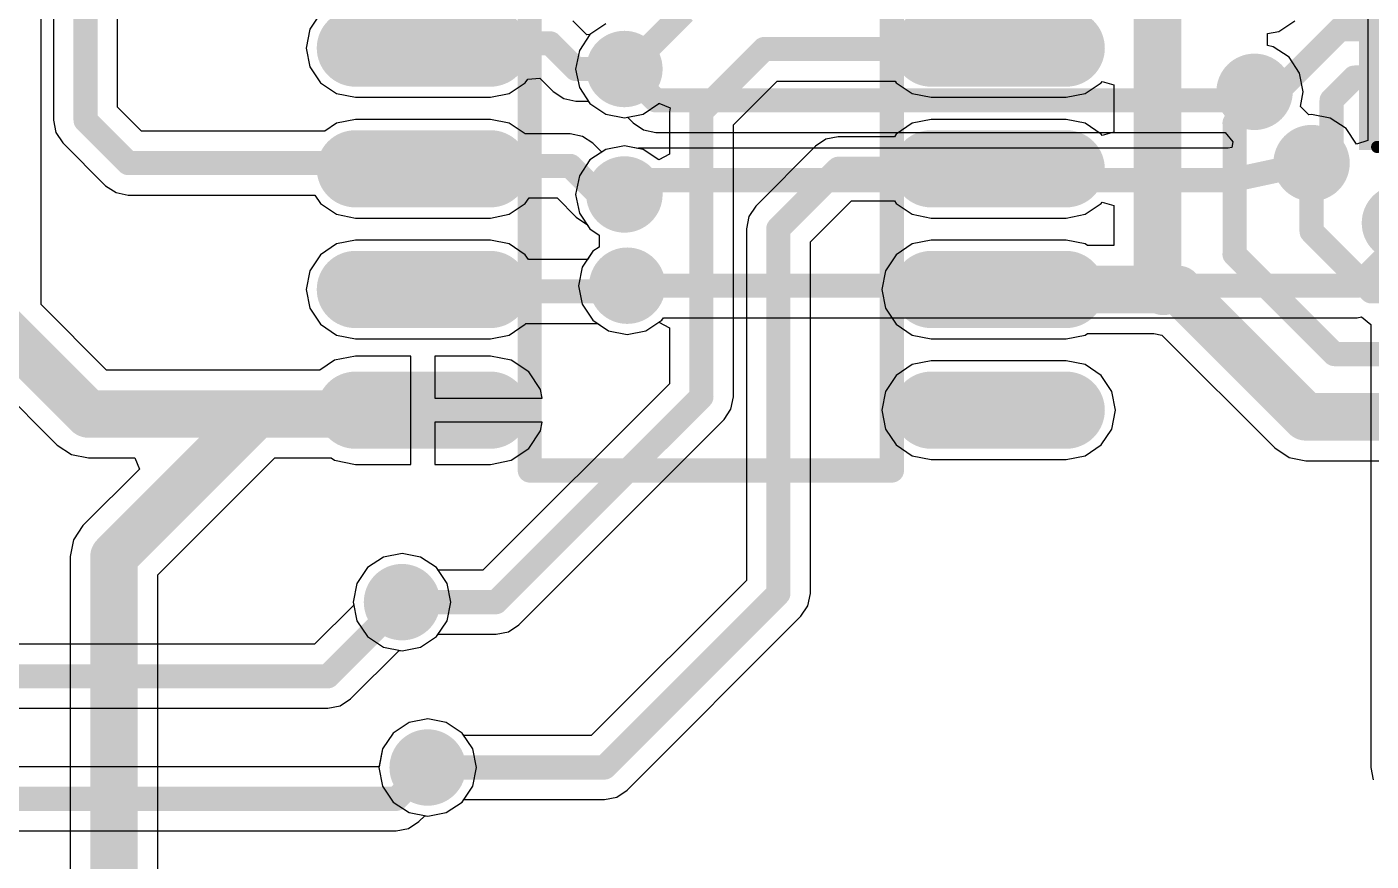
# Model space of a CAD drawing. Extents: x 60 to 151, y 116 to 276.
# Drawn here: x 113.97 to 128.11, y 154.65 to 163.43 of the extents above; entities that cross this region are included whole.
import ezdxf

# ---------------------------------------------------------------- set-up
doc = ezdxf.new("R2010")
doc.units = 0
doc.header["$MEASUREMENT"] = 0
doc.layers.get('0').update_dxf_attribs({"linetype": 'CONTINUOUS'})
for name, color, linetype in [('BOTTOMLAYER', 5, 'CONTINUOUS'), ('BOTTOMSOLDER', 6, 'CONTINUOUS'), ('MULTILAYER', 9, 'CONTINUOUS'), ('TOPLAYER', 1, 'CONTINUOUS'), ('TOPOVERLAY', 2, 'CONTINUOUS'), ('TOPPASTE', 8, 'CONTINUOUS'), ('TOPSOLDER', 216, 'CONTINUOUS'), ('VIAHOLELAYER', 16, 'CONTINUOUS')]:
    doc.layers.add(name, color=color, linetype=linetype)

# ---------------------------------------------------------------- blocks, each defined once
blk = doc.blocks.new('____16_7')
at = {"layer": 'TOPLAYER', "const_width": 0.61}
for points in [[(0.711, 0), (-0.711, 0)], [(6.769, 0), (5.347, 0)], [(0.711, -1.27), (-0.711, -1.27)], [(6.769, -1.27), (5.347, -1.27)], [(0.711, -2.54), (-0.711, -2.54)], [(6.769, -2.54), (5.347, -2.54)], [(0.711, -3.81), (-0.711, -3.81)], [(6.769, -3.81), (5.347, -3.81)], [(0.711, -5.08), (-0.711, -5.08)], [(6.769, -5.08), (5.347, -5.08)], [(0.711, -6.35), (-0.711, -6.35)], [(6.769, -6.35), (5.347, -6.35)], [(0.711, -7.62), (-0.711, -7.62)], [(6.769, -7.62), (5.347, -7.62)], [(0.711, -8.89), (-0.711, -8.89)], [(6.769, -8.89), (5.347, -8.89)]]:
    blk.add_lwpolyline(points, dxfattribs=at)
at = {"layer": 'TOPLAYER', "const_width": 0.305}
for points in [[(-0.864, 0, 1), (-0.559, 0, 1)], [(0.559, 0, 1), (0.864, 0, 1)], [(5.194, 0, 1), (5.499, 0, 1)], [(6.617, 0, 1), (6.922, 0, 1)], [(-0.864, -1.27, 1), (-0.559, -1.27, 1)], [(0.559, -1.27, 1), (0.864, -1.27, 1)], [(5.194, -1.27, 1), (5.499, -1.27, 1)], [(6.617, -1.27, 1), (6.922, -1.27, 1)], [(-0.864, -2.54, 1), (-0.559, -2.54, 1)], [(0.559, -2.54, 1), (0.864, -2.54, 1)], [(5.194, -2.54, 1), (5.499, -2.54, 1)], [(6.617, -2.54, 1), (6.922, -2.54, 1)], [(-0.864, -3.81, 1), (-0.559, -3.81, 1)], [(0.559, -3.81, 1), (0.864, -3.81, 1)], [(5.194, -3.81, 1), (5.499, -3.81, 1)], [(6.617, -3.81, 1), (6.922, -3.81, 1)], [(-0.864, -5.08, 1), (-0.559, -5.08, 1)], [(0.559, -5.08, 1), (0.864, -5.08, 1)], [(5.194, -5.08, 1), (5.499, -5.08, 1)], [(6.617, -5.08, 1), (6.922, -5.08, 1)], [(-0.864, -6.35, 1), (-0.559, -6.35, 1)], [(0.559, -6.35, 1), (0.864, -6.35, 1)], [(5.194, -6.35, 1), (5.499, -6.35, 1)], [(6.617, -6.35, 1), (6.922, -6.35, 1)], [(-0.864, -7.62, 1), (-0.559, -7.62, 1)], [(0.559, -7.62, 1), (0.864, -7.62, 1)], [(5.194, -7.62, 1), (5.499, -7.62, 1)], [(6.617, -7.62, 1), (6.922, -7.62, 1)], [(-0.864, -8.89, 1), (-0.559, -8.89, 1)], [(0.559, -8.89, 1), (0.864, -8.89, 1)], [(5.194, -8.89, 1), (5.499, -8.89, 1)], [(6.617, -8.89, 1), (6.922, -8.89, 1)]]:
    blk.add_lwpolyline(points, format="xyb", close=True, dxfattribs=at)
at = {"layer": 'TOPOVERLAY', "const_width": 0.254}
for points in [[(1.124, -9.525), (1.124, 0.635)], [(1.124, 0.635), (2.394, 0.635)], [(3.664, 0.635), (4.934, 0.635)], [(4.934, -9.525), (4.934, 0.635)], [(1.124, -9.525), (4.934, -9.525)]]:
    blk.add_lwpolyline(points, dxfattribs=at)
at = {"layer": 'TOPOVERLAY', "const_width": 0.127}
for points in [[(1.061, 0.635, 1), (1.188, 0.635, 1)], [(1.061, 0.635, 1), (1.188, 0.635, 1)], [(2.331, 0.635, 1), (2.458, 0.635, 1)], [(2.331, 0.635, 1), (2.458, 0.635, 1)], [(3.601, 0.635, 1), (3.728, 0.635, 1)], [(3.601, 0.635, 1), (3.728, 0.635, 1)], [(4.871, 0.635, 1), (4.998, 0.635, 1)], [(4.871, 0.635, 1), (4.998, 0.635, 1)], [(1.061, -9.525, 1), (1.188, -9.525, 1)], [(1.061, -9.525, 1), (1.188, -9.525, 1)], [(4.871, -9.525, 1), (4.998, -9.525, 1)], [(4.871, -9.525, 1), (4.998, -9.525, 1)]]:
    blk.add_lwpolyline(points, format="xyb", close=True, dxfattribs=at)
at = {"layer": 'TOPOVERLAY', "const_width": 0.254}
blk.add_lwpolyline([(3.664, 0.635, -1), (2.394, 0.635)], format="xyb", dxfattribs=at)
at = {"layer": 'TOPPASTE', "const_width": 0.61}
for points in [[(0.711, 0), (-0.711, 0)], [(6.769, 0), (5.347, 0)], [(0.711, -1.27), (-0.711, -1.27)], [(6.769, -1.27), (5.347, -1.27)], [(0.711, -2.54), (-0.711, -2.54)], [(6.769, -2.54), (5.347, -2.54)], [(0.711, -3.81), (-0.711, -3.81)], [(6.769, -3.81), (5.347, -3.81)], [(0.711, -5.08), (-0.711, -5.08)], [(6.769, -5.08), (5.347, -5.08)], [(0.711, -6.35), (-0.711, -6.35)], [(6.769, -6.35), (5.347, -6.35)], [(0.711, -7.62), (-0.711, -7.62)], [(6.769, -7.62), (5.347, -7.62)], [(0.711, -8.89), (-0.711, -8.89)], [(6.769, -8.89), (5.347, -8.89)]]:
    blk.add_lwpolyline(points, dxfattribs=at)
at = {"layer": 'TOPPASTE', "const_width": 0.305}
for points in [[(-0.864, 0, 1), (-0.559, 0, 1)], [(0.559, 0, 1), (0.864, 0, 1)], [(5.194, 0, 1), (5.499, 0, 1)], [(6.617, 0, 1), (6.922, 0, 1)], [(-0.864, -1.27, 1), (-0.559, -1.27, 1)], [(0.559, -1.27, 1), (0.864, -1.27, 1)], [(5.194, -1.27, 1), (5.499, -1.27, 1)], [(6.617, -1.27, 1), (6.922, -1.27, 1)], [(-0.864, -2.54, 1), (-0.559, -2.54, 1)], [(0.559, -2.54, 1), (0.864, -2.54, 1)], [(5.194, -2.54, 1), (5.499, -2.54, 1)], [(6.617, -2.54, 1), (6.922, -2.54, 1)], [(-0.864, -3.81, 1), (-0.559, -3.81, 1)], [(0.559, -3.81, 1), (0.864, -3.81, 1)], [(5.194, -3.81, 1), (5.499, -3.81, 1)], [(6.617, -3.81, 1), (6.922, -3.81, 1)], [(-0.864, -5.08, 1), (-0.559, -5.08, 1)], [(0.559, -5.08, 1), (0.864, -5.08, 1)], [(5.194, -5.08, 1), (5.499, -5.08, 1)], [(6.617, -5.08, 1), (6.922, -5.08, 1)], [(-0.864, -6.35, 1), (-0.559, -6.35, 1)], [(0.559, -6.35, 1), (0.864, -6.35, 1)], [(5.194, -6.35, 1), (5.499, -6.35, 1)], [(6.617, -6.35, 1), (6.922, -6.35, 1)], [(-0.864, -7.62, 1), (-0.559, -7.62, 1)], [(0.559, -7.62, 1), (0.864, -7.62, 1)], [(5.194, -7.62, 1), (5.499, -7.62, 1)], [(6.617, -7.62, 1), (6.922, -7.62, 1)], [(-0.864, -8.89, 1), (-0.559, -8.89, 1)], [(0.559, -8.89, 1), (0.864, -8.89, 1)], [(5.194, -8.89, 1), (5.499, -8.89, 1)], [(6.617, -8.89, 1), (6.922, -8.89, 1)]]:
    blk.add_lwpolyline(points, format="xyb", close=True, dxfattribs=at)
at = {"layer": 'TOPSOLDER', "const_width": 0.813}
for points in [[(0.711, 0), (-0.711, 0)], [(6.769, 0), (5.347, 0)], [(0.711, -1.27), (-0.711, -1.27)], [(6.769, -1.27), (5.347, -1.27)], [(0.711, -2.54), (-0.711, -2.54)], [(6.769, -2.54), (5.347, -2.54)], [(0.711, -3.81), (-0.711, -3.81)], [(6.769, -3.81), (5.347, -3.81)], [(0.711, -5.08), (-0.711, -5.08)], [(6.769, -5.08), (5.347, -5.08)], [(0.711, -6.35), (-0.711, -6.35)], [(6.769, -6.35), (5.347, -6.35)], [(0.711, -7.62), (-0.711, -7.62)], [(6.769, -7.62), (5.347, -7.62)], [(0.711, -8.89), (-0.711, -8.89)], [(6.769, -8.89), (5.347, -8.89)]]:
    blk.add_lwpolyline(points, dxfattribs=at)
at = {"layer": 'TOPSOLDER', "const_width": 0.406}
for points in [[(-0.914, 0, 1), (-0.508, 0, 1)], [(0.508, 0, 1), (0.914, 0, 1)], [(5.144, 0, 1), (5.55, 0, 1)], [(6.566, 0, 1), (6.972, 0, 1)], [(-0.914, -1.27, 1), (-0.508, -1.27, 1)], [(0.508, -1.27, 1), (0.914, -1.27, 1)], [(5.144, -1.27, 1), (5.55, -1.27, 1)], [(6.566, -1.27, 1), (6.972, -1.27, 1)], [(-0.914, -2.54, 1), (-0.508, -2.54, 1)], [(0.508, -2.54, 1), (0.914, -2.54, 1)], [(5.144, -2.54, 1), (5.55, -2.54, 1)], [(6.566, -2.54, 1), (6.972, -2.54, 1)], [(-0.914, -3.81, 1), (-0.508, -3.81, 1)], [(0.508, -3.81, 1), (0.914, -3.81, 1)], [(5.144, -3.81, 1), (5.55, -3.81, 1)], [(6.566, -3.81, 1), (6.972, -3.81, 1)], [(-0.914, -5.08, 1), (-0.508, -5.08, 1)], [(0.508, -5.08, 1), (0.914, -5.08, 1)], [(5.144, -5.08, 1), (5.55, -5.08, 1)], [(6.566, -5.08, 1), (6.972, -5.08, 1)], [(-0.914, -6.35, 1), (-0.508, -6.35, 1)], [(0.508, -6.35, 1), (0.914, -6.35, 1)], [(5.144, -6.35, 1), (5.55, -6.35, 1)], [(6.566, -6.35, 1), (6.972, -6.35, 1)], [(-0.914, -7.62, 1), (-0.508, -7.62, 1)], [(0.508, -7.62, 1), (0.914, -7.62, 1)], [(5.144, -7.62, 1), (5.55, -7.62, 1)], [(6.566, -7.62, 1), (6.972, -7.62, 1)], [(-0.914, -8.89, 1), (-0.508, -8.89, 1)], [(0.508, -8.89, 1), (0.914, -8.89, 1)], [(5.144, -8.89, 1), (5.55, -8.89, 1)], [(6.566, -8.89, 1), (6.972, -8.89, 1)]]:
    blk.add_lwpolyline(points, format="xyb", close=True, dxfattribs=at)
blk = doc.blocks.new('RR0402_4R8__101')
at = {"layer": 'TOPLAYER'}
for points in [[(-0.35, -0.15), (0.35, -0.15), (-0.35, 0.15), (0.35, 0.15)], [(0.75, -0.15), (1.45, -0.15), (0.75, 0.15), (1.45, 0.15)], [(-0.35, -0.65), (0.35, -0.65), (-0.35, -0.35), (0.35, -0.35)], [(0.75, -0.65), (1.45, -0.65), (0.75, -0.35), (1.45, -0.35)], [(-0.35, -1.15), (0.35, -1.15), (-0.35, -0.85), (0.35, -0.85)], [(0.75, -1.15), (1.45, -1.15), (0.75, -0.85), (1.45, -0.85)], [(-0.35, -1.65), (0.35, -1.65), (-0.35, -1.35), (0.35, -1.35)], [(0.75, -1.65), (1.45, -1.65), (0.75, -1.35), (1.45, -1.35)]]:
    blk.add_solid(points, dxfattribs=at)
at = {"layer": 'TOPOVERLAY', "const_width": 0.127}
for points in [[(-0.27, 0.23), (1.36, 0.23)], [(-0.26, -1.72), (1.37, -1.72)]]:
    blk.add_lwpolyline(points, dxfattribs=at)
at = {"layer": 'TOPOVERLAY', "const_width": 0.0635}
for points in [[(-0.302, 0.23, 1), (-0.238, 0.23, 1)], [(1.328, 0.23, 1), (1.392, 0.23, 1)], [(-0.292, -1.72, 1), (-0.228, -1.72, 1)], [(1.338, -1.72, 1), (1.402, -1.72, 1)]]:
    blk.add_lwpolyline(points, format="xyb", close=True, dxfattribs=at)
at = {"layer": 'TOPOVERLAY'}
blk.add_solid([(0.41, -1.65), (0.69, -1.65), (0.41, 0.15), (0.69, 0.15)], dxfattribs=at)
at = {"layer": 'TOPPASTE'}
for points in [[(-0.35, -0.15), (0.35, -0.15), (-0.35, 0.15), (0.35, 0.15)], [(0.75, -0.15), (1.45, -0.15), (0.75, 0.15), (1.45, 0.15)], [(-0.35, -0.65), (0.35, -0.65), (-0.35, -0.35), (0.35, -0.35)], [(0.75, -0.65), (1.45, -0.65), (0.75, -0.35), (1.45, -0.35)], [(-0.35, -1.15), (0.35, -1.15), (-0.35, -0.85), (0.35, -0.85)], [(0.75, -1.15), (1.45, -1.15), (0.75, -0.85), (1.45, -0.85)], [(-0.35, -1.65), (0.35, -1.65), (-0.35, -1.35), (0.35, -1.35)], [(0.75, -1.65), (1.45, -1.65), (0.75, -1.35), (1.45, -1.35)]]:
    blk.add_solid(points, dxfattribs=at)
at = {"layer": 'TOPSOLDER'}
for points in [[(-0.452, -0.252), (0.452, -0.252), (-0.452, 0.252), (0.452, 0.252)], [(0.648, -0.252), (1.552, -0.252), (0.648, 0.252), (1.552, 0.252)], [(-0.452, -0.752), (0.452, -0.752), (-0.452, -0.248), (0.452, -0.248)], [(0.648, -0.752), (1.552, -0.752), (0.648, -0.248), (1.552, -0.248)], [(-0.452, -1.252), (0.452, -1.252), (-0.452, -0.748), (0.452, -0.748)], [(0.648, -1.252), (1.552, -1.252), (0.648, -0.748), (1.552, -0.748)], [(-0.452, -1.752), (0.452, -1.752), (-0.452, -1.248), (0.452, -1.248)], [(0.648, -1.752), (1.552, -1.752), (0.648, -1.248), (1.552, -1.248)]]:
    blk.add_solid(points, dxfattribs=at)

msp = doc.modelspace()

# ---------------------------------------------------------------- linework, layer by layer
at = {"layer": 'BOTTOMLAYER'}
for p, q in [((128.075, 164.976), (128.075, 162.233)), ((120.056, 163.46), (119.889, 163.349)), ((127.02, 163.359), (127.138, 163.382)), ((127.02, 163.232), (127.02, 163.359)), ((127.138, 163.382), (127.305, 163.493)), ((119.889, 163.349), (119.778, 163.182)), ((127.078, 163.22), (127.02, 163.232)), ((127.245, 163.109), (127.078, 163.22)), ((119.778, 163.182), (119.739, 162.986)), ((127.356, 162.942), (127.245, 163.109)), ((119.739, 162.986), (119.778, 162.79)), ((127.395, 162.746), (127.356, 162.942)), ((119.778, 162.79), (119.889, 162.623)), ((127.365, 162.593), (127.395, 162.746)), ((119.889, 162.623), (120.056, 162.512)), ((120.056, 162.512), (120.252, 162.473)), ((127.455, 162.504), (127.365, 162.593)), ((120.252, 162.473), (120.283, 162.479)), ((120.283, 162.479), (120.344, 162.418)), ((120.344, 162.418), (120.453, 162.345)), ((127.482, 162.509), (127.455, 162.504)), ((127.678, 162.47), (127.482, 162.509)), ((127.845, 162.359), (127.678, 162.47)), ((120.453, 162.345), (120.582, 162.319)), ((120.582, 162.319), (126.573, 162.319)), ((126.573, 162.319), (126.654, 162.221)), ((127.954, 162.196), (127.845, 162.359)), ((128.075, 162.233), (127.954, 162.196)), ((120.056, 162.14), (119.889, 162.029)), ((120.252, 162.179), (120.056, 162.14)), ((120.393, 162.151), (120.252, 162.179)), ((120.402, 162.153), (120.393, 162.151)), ((126.606, 162.153), (120.402, 162.153)), ((126.642, 162.16), (126.606, 162.153)), ((126.654, 162.221), (126.642, 162.16)), ((119.889, 162.029), (119.778, 161.862)), ((119.778, 161.862), (119.739, 161.666)), ((119.739, 161.666), (119.778, 161.47)), ((119.778, 161.47), (119.889, 161.303)), ((119.889, 161.303), (119.985, 161.239)), ((119.985, 161.239), (119.985, 161.112)), ((119.985, 161.112), (119.919, 161.069)), ((119.919, 161.069), (119.808, 160.902)), ((119.808, 160.902), (119.769, 160.706)), ((119.769, 160.706), (119.808, 160.51)), ((119.808, 160.51), (119.919, 160.343)), ((119.919, 160.343), (120.086, 160.232)), ((120.478, 160.232), (120.645, 160.343)), ((120.645, 160.343), (120.662, 160.369)), ((120.662, 160.369), (127.962, 160.369)), ((127.962, 160.369), (128.007, 160.378)), ((128.007, 160.378), (128.105, 160.298)), ((128.105, 160.298), (128.105, 155.636)), ((120.086, 160.232), (120.282, 160.193)), ((120.282, 160.193), (120.478, 160.232)), ((117.716, 157.85), (117.549, 157.739)), ((117.912, 157.889), (117.716, 157.85)), ((118.108, 157.85), (117.912, 157.889)), ((118.275, 157.739), (118.108, 157.85)), ((117.549, 157.739), (117.438, 157.572)), ((118.386, 157.572), (118.275, 157.739)), ((117.438, 157.572), (117.399, 157.376)), ((118.425, 157.376), (118.386, 157.572)), ((117.405, 157.345), (116.993, 156.933)), ((117.399, 157.376), (117.405, 157.345)), ((118.386, 157.18), (118.425, 157.376)), ((118.275, 157.013), (118.386, 157.18)), ((118.108, 156.902), (118.275, 157.013)), ((116.993, 156.933), (104.461, 156.933)), ((117.37, 156.358), (117.881, 156.869)), ((117.881, 156.869), (117.912, 156.863)), ((117.912, 156.863), (118.108, 156.902)), ((117.261, 156.285), (117.37, 156.358)), ((117.37, 156.358), (117.37, 156.358)), ((117.37, 156.358), (117.37, 156.358)), ((104.322, 156.259), (117.132, 156.259)), ((117.132, 156.259), (117.261, 156.285)), ((118.182, 156.149), (117.986, 156.11)), ((118.378, 156.11), (118.182, 156.149)), ((117.986, 156.11), (117.819, 155.999)), ((118.545, 155.999), (118.378, 156.11)), ((117.819, 155.999), (117.708, 155.832)), ((118.656, 155.832), (118.545, 155.999)), ((117.708, 155.832), (117.67, 155.643)), ((118.695, 155.636), (118.656, 155.832)), ((117.67, 155.643), (102.541, 155.643)), ((118.656, 155.44), (118.695, 155.636)), ((128.105, 155.636), (128.131, 155.507)), ((118.545, 155.273), (118.656, 155.44)), ((118.182, 155.123), (118.378, 155.162)), ((118.378, 155.162), (118.545, 155.273)), ((117.981, 154.995), (118.09, 155.068)), ((118.09, 155.068), (118.151, 155.129)), ((118.09, 155.068), (118.09, 155.068)), ((118.09, 155.068), (118.09, 155.068)), ((118.151, 155.129), (118.182, 155.123)), ((102.402, 154.969), (117.852, 154.969)), ((117.852, 154.969), (117.981, 154.995))]:
    msp.add_line(p, q, dxfattribs=at)
for points, const_width in [([(120.102, 162.986, 1), (120.402, 162.986, 1)], 0.3), ([(120.188, 162.986, 1), (120.315, 162.986, 1)], 0.127), ([(126.732, 162.746, 1), (127.032, 162.746, 1)], 0.3), ([(126.818, 162.746, 1), (126.945, 162.746, 1)], 0.127), ([(120.518, 162.656, 1), (120.645, 162.656, 1)], 0.127), ([(120.518, 162.656, 1), (120.645, 162.656, 1)], 0.127), ([(126.728, 162.656, 1), (126.855, 162.656, 1)], 0.127), ([(126.728, 162.656, 1), (126.855, 162.656, 1)], 0.127), ([(127.332, 161.996, 1), (127.632, 161.996, 1)], 0.3), ([(127.419, 161.996, 1), (127.546, 161.996, 1)], 0.127), ([(120.102, 161.666, 1), (120.402, 161.666, 1)], 0.3), ([(120.338, 161.816, 1), (120.465, 161.816, 1)], 0.127), ([(120.338, 161.816, 1), (120.465, 161.816, 1)], 0.127), ([(126.578, 161.816, 1), (126.705, 161.816, 1)], 0.127), ([(126.578, 161.816, 1), (126.705, 161.816, 1)], 0.127), ([(120.188, 161.666, 1), (120.315, 161.666, 1)], 0.127), ([(120.132, 160.706, 1), (120.432, 160.706, 1)], 0.3), ([(120.218, 160.706, 1), (120.345, 160.706, 1)], 0.127), ([(127.898, 160.706, 1), (128.025, 160.706, 1)], 0.127), ([(127.898, 160.706, 1), (128.025, 160.706, 1)], 0.127), ([(117.762, 157.376, 1), (118.062, 157.376, 1)], 0.3), ([(117.848, 157.376, 1), (117.975, 157.376, 1)], 0.127), ([(117.069, 156.596, 1), (117.196, 156.596, 1)], 0.127), ([(117.069, 156.596, 1), (117.196, 156.596, 1)], 0.127), ([(118.032, 155.636, 1), (118.332, 155.636, 1)], 0.3), ([(118.118, 155.636, 1), (118.245, 155.636, 1)], 0.127), ([(117.788, 155.306, 1), (117.915, 155.306, 1)], 0.127), ([(117.788, 155.306, 1), (117.915, 155.306, 1)], 0.127)]:
    msp.add_lwpolyline(points, format="xyb", close=True, dxfattribs=dict(at, const_width=const_width))
at = {"layer": 'BOTTOMLAYER', "const_width": 0.254}
for points in [[(120.252, 162.986), (120.582, 162.656)], [(126.792, 162.656), (126.882, 162.746)], [(120.582, 162.656), (126.792, 162.656)], [(126.642, 161.816), (127.482, 161.996)], [(120.252, 161.666), (120.402, 161.816)], [(120.402, 161.816), (126.642, 161.816)], [(127.962, 160.706), (128.412, 161.156)], [(120.282, 160.706), (127.962, 160.706)], [(117.132, 156.596), (117.912, 157.376)], [(104.322, 156.596), (117.132, 156.596)], [(117.852, 155.306), (118.182, 155.636)], [(102.402, 155.306), (117.852, 155.306)]]:
    msp.add_lwpolyline(points, dxfattribs=at)
at = {"layer": 'BOTTOMSOLDER', "const_width": 0.402}
for points in [[(120.051, 162.986, 1), (120.453, 162.986, 1)], [(126.681, 162.746, 1), (127.083, 162.746, 1)], [(127.281, 161.996, 1), (127.683, 161.996, 1)], [(120.051, 161.666, 1), (120.453, 161.666, 1)], [(128.211, 161.366, 1), (128.613, 161.366, 1)], [(120.081, 160.706, 1), (120.483, 160.706, 1)], [(117.711, 157.376, 1), (118.113, 157.376, 1)], [(117.981, 155.636, 1), (118.383, 155.636, 1)]]:
    msp.add_lwpolyline(points, format="xyb", close=True, dxfattribs=at)
at = {"layer": 'MULTILAYER', "const_width": 0.3}
for points in [[(120.102, 162.986, 1), (120.402, 162.986, 1)], [(126.732, 162.746, 1), (127.032, 162.746, 1)], [(127.332, 161.996, 1), (127.632, 161.996, 1)], [(120.102, 161.666, 1), (120.402, 161.666, 1)], [(120.132, 160.706, 1), (120.432, 160.706, 1)], [(117.762, 157.376, 1), (118.062, 157.376, 1)], [(118.032, 155.636, 1), (118.332, 155.636, 1)]]:
    msp.add_lwpolyline(points, format="xyb", close=True, dxfattribs=at)
at = {"layer": 'TOPLAYER'}
for p, q in [((114.114, 160.507), (114.114, 169.789)), ((114.245, 169.735), (114.245, 162.446)), ((114.919, 162.585), (114.919, 169.836)), ((117.055, 163.572), (116.942, 163.404)), ((116.942, 163.404), (116.903, 163.206)), ((119.858, 163.346), (119.71, 163.494)), ((120.056, 163.46), (119.889, 163.349)), ((119.889, 163.349), (119.858, 163.346)), ((116.903, 163.206), (116.942, 163.008)), ((116.942, 163.008), (117.055, 162.84)), ((117.055, 162.84), (117.223, 162.727)), ((119.041, 162.727), (119.209, 162.84)), ((119.209, 162.84), (119.235, 162.878)), ((119.235, 162.878), (119.361, 162.89)), ((119.361, 162.89), (119.504, 162.748)), ((121.399, 162.397), (121.861, 162.859)), ((121.861, 162.859), (123.1, 162.859)), ((123.1, 162.859), (123.113, 162.84)), ((123.113, 162.84), (123.281, 162.727)), ((125.099, 162.727), (125.267, 162.84)), ((125.267, 162.84), (125.278, 162.856)), ((125.278, 162.856), (125.4, 162.819)), ((125.4, 162.819), (125.4, 162.323)), ((117.223, 162.727), (117.421, 162.688)), ((117.421, 162.688), (118.843, 162.688)), ((118.843, 162.688), (119.041, 162.727)), ((119.504, 162.748), (119.613, 162.675)), ((119.613, 162.675), (119.742, 162.649)), ((123.281, 162.727), (123.479, 162.688)), ((123.479, 162.688), (124.901, 162.688)), ((124.901, 162.688), (125.099, 162.727)), ((115.171, 162.333), (114.919, 162.585)), ((119.742, 162.649), (119.872, 162.649)), ((119.872, 162.649), (119.889, 162.623)), ((119.889, 162.623), (120.056, 162.512)), ((120.056, 162.512), (120.252, 162.473)), ((120.252, 162.473), (120.448, 162.512)), ((120.448, 162.512), (120.615, 162.623)), ((120.615, 162.623), (120.616, 162.625)), ((120.616, 162.625), (120.733, 162.577)), ((120.733, 162.577), (120.725, 162.536)), ((120.725, 162.536), (120.725, 162.09)), ((114.245, 162.446), (114.271, 162.317)), ((117.223, 162.415), (117.1, 162.333)), ((117.421, 162.454), (117.223, 162.415)), ((118.843, 162.454), (117.421, 162.454)), ((119.041, 162.415), (118.843, 162.454)), ((119.209, 162.303), (119.041, 162.415)), ((121.399, 159.536), (121.399, 162.397)), ((123.281, 162.415), (123.113, 162.302)), ((123.479, 162.454), (123.281, 162.415)), ((124.901, 162.454), (123.479, 162.454)), ((125.099, 162.415), (124.901, 162.454)), ((125.267, 162.302), (125.099, 162.415)), ((114.271, 162.317), (114.344, 162.208)), ((117.1, 162.333), (115.171, 162.333)), ((119.682, 162.303), (119.209, 162.303)), ((119.811, 162.277), (119.682, 162.303)), ((119.92, 162.204), (119.811, 162.277)), ((122.373, 162.247), (122.264, 162.174)), ((122.502, 162.273), (122.373, 162.247)), ((123.093, 162.273), (122.502, 162.273)), ((123.113, 162.302), (123.093, 162.273)), ((125.278, 162.286), (125.267, 162.302)), ((125.4, 162.323), (125.278, 162.286)), ((114.344, 162.208), (114.344, 162.208)), ((114.344, 162.208), (114.344, 162.208)), ((114.344, 162.208), (114.794, 161.758)), ((120.013, 162.111), (119.92, 162.204)), ((120.056, 162.14), (120.013, 162.111)), ((120.252, 162.179), (120.056, 162.14)), ((120.448, 162.14), (120.252, 162.179)), ((120.613, 162.03), (120.448, 162.14)), ((120.725, 162.09), (120.613, 162.03)), ((122.264, 162.174), (121.634, 161.544)), ((114.794, 161.758), (114.794, 161.758)), ((114.794, 161.758), (114.794, 161.758)), ((114.794, 161.758), (114.794, 161.758)), ((114.794, 161.758), (114.794, 161.758)), ((114.794, 161.758), (114.903, 161.685)), ((114.903, 161.685), (115.032, 161.659)), ((115.032, 161.659), (116.995, 161.659)), ((116.995, 161.659), (117.055, 161.57)), ((117.055, 161.57), (117.223, 161.457)), ((119.041, 161.457), (119.209, 161.57)), ((119.209, 161.57), (119.249, 161.629)), ((119.249, 161.629), (119.543, 161.629)), ((119.543, 161.629), (119.744, 161.428)), ((121.634, 161.544), (121.561, 161.435)), ((122.209, 161.167), (122.641, 161.599)), ((122.641, 161.599), (123.093, 161.599)), ((123.093, 161.599), (123.113, 161.57)), ((123.113, 161.57), (123.281, 161.457)), ((125.099, 161.457), (125.267, 161.57)), ((125.267, 161.57), (125.278, 161.586)), ((125.278, 161.586), (125.4, 161.549)), ((125.4, 161.549), (125.4, 161.128)), ((117.223, 161.457), (117.421, 161.418)), ((117.421, 161.418), (118.843, 161.418)), ((118.843, 161.418), (119.041, 161.457)), ((119.744, 161.428), (119.853, 161.355)), ((121.561, 161.435), (121.535, 161.306)), ((123.281, 161.457), (123.479, 161.418)), ((123.479, 161.418), (124.901, 161.418)), ((124.901, 161.418), (125.099, 161.457)), ((119.853, 161.355), (119.855, 161.355)), ((119.855, 161.355), (119.889, 161.303)), ((119.889, 161.303), (119.985, 161.239)), ((119.985, 161.239), (119.985, 161.112)), ((121.535, 161.306), (121.535, 157.605)), ((117.223, 161.145), (117.055, 161.032)), ((117.421, 161.184), (117.223, 161.145)), ((118.843, 161.184), (117.421, 161.184)), ((119.041, 161.145), (118.843, 161.184)), ((119.209, 161.032), (119.041, 161.145)), ((119.985, 161.112), (119.919, 161.069)), ((122.209, 157.466), (122.209, 161.167)), ((123.281, 161.145), (123.113, 161.032)), ((123.479, 161.184), (123.281, 161.145)), ((124.901, 161.184), (123.479, 161.184)), ((125.099, 161.145), (124.901, 161.184)), ((125.124, 161.128), (125.099, 161.145)), ((125.4, 161.128), (125.124, 161.128)), ((117.055, 161.032), (116.942, 160.864)), ((119.243, 160.983), (119.209, 161.032)), ((119.862, 160.983), (119.243, 160.983)), ((119.919, 161.069), (119.862, 160.983)), ((123.113, 161.032), (123, 160.864)), ((116.942, 160.864), (116.903, 160.666)), ((123, 160.864), (122.961, 160.666)), ((116.903, 160.666), (116.942, 160.468)), ((122.961, 160.666), (123, 160.468)), ((114.803, 159.818), (114.114, 160.507)), ((116.942, 160.468), (117.055, 160.3)), ((123, 160.468), (123.113, 160.3)), ((117.055, 160.3), (117.223, 160.187)), ((119.041, 160.187), (119.209, 160.3)), ((119.209, 160.3), (119.216, 160.309)), ((119.216, 160.309), (119.97, 160.309)), ((119.97, 160.309), (120.086, 160.232)), ((120.478, 160.232), (120.613, 160.322)), ((120.613, 160.322), (120.725, 160.262)), ((120.725, 160.262), (120.725, 159.675)), ((123.113, 160.3), (123.281, 160.187)), ((117.223, 160.187), (117.421, 160.148)), ((117.421, 160.148), (118.843, 160.148)), ((118.843, 160.148), (119.041, 160.187)), ((120.086, 160.232), (120.282, 160.193)), ((120.282, 160.193), (120.478, 160.232)), ((123.281, 160.187), (123.479, 160.148)), ((123.479, 160.148), (124.901, 160.148)), ((124.901, 160.148), (125.099, 160.187)), ((125.099, 160.187), (125.124, 160.204)), ((125.124, 160.204), (125.821, 160.204)), ((125.821, 160.204), (125.908, 160.187)), ((125.908, 160.187), (127.095, 158.999)), ((113.325, 159.989), (114.285, 159.029)), ((117.421, 159.966), (117.203, 159.922)), ((118.005, 159.966), (117.421, 159.966)), ((118.005, 159.396), (118.005, 159.966)), ((118.843, 159.966), (118.259, 159.966)), ((118.259, 159.966), (118.259, 159.523)), ((119.061, 159.922), (118.843, 159.966)), ((117.203, 159.922), (117.047, 159.818)), ((119.246, 159.799), (119.061, 159.922)), ((123.281, 159.875), (123.113, 159.762)), ((123.479, 159.914), (123.281, 159.875)), ((124.901, 159.914), (123.479, 159.914)), ((125.099, 159.875), (124.901, 159.914)), ((125.267, 159.762), (125.099, 159.875)), ((117.047, 159.818), (114.803, 159.818)), ((119.37, 159.614), (119.246, 159.799)), ((123.113, 159.762), (123, 159.594)), ((125.38, 159.594), (125.267, 159.762)), ((120.725, 159.675), (118.763, 157.713)), ((119.388, 159.523), (119.37, 159.614)), ((123, 159.594), (122.961, 159.396)), ((125.419, 159.396), (125.38, 159.594)), ((118.259, 159.523), (119.388, 159.523)), ((121.3, 159.298), (121.373, 159.407)), ((121.373, 159.407), (121.399, 159.536)), ((118.005, 158.826), (118.005, 159.396)), ((119.388, 159.269), (118.259, 159.269)), ((118.259, 159.269), (118.259, 158.826)), ((119.14, 157.138), (121.3, 159.298)), ((119.37, 159.178), (119.388, 159.269)), ((122.961, 159.396), (123, 159.198)), ((125.38, 159.198), (125.419, 159.396)), ((119.246, 158.993), (119.37, 159.178)), ((123, 159.198), (123.113, 159.03)), ((125.267, 159.03), (125.38, 159.198)), ((114.285, 159.029), (114.285, 159.029)), ((114.285, 159.029), (114.435, 158.929)), ((119.061, 158.87), (119.246, 158.993)), ((123.113, 159.03), (123.281, 158.917)), ((125.099, 158.917), (125.267, 159.03)), ((127.095, 158.999), (127.095, 158.999)), ((127.095, 158.999), (127.245, 158.899)), ((114.435, 158.929), (114.435, 158.929)), ((114.435, 158.929), (114.435, 158.929)), ((114.435, 158.929), (114.435, 158.929)), ((114.435, 158.929), (114.435, 158.929)), ((114.435, 158.929), (114.435, 158.929)), ((114.435, 158.929), (114.612, 158.894)), ((114.612, 158.894), (115.101, 158.894)), ((115.101, 158.894), (115.149, 158.777)), ((115.344, 157.665), (116.573, 158.894)), ((116.573, 158.894), (117.166, 158.894)), ((117.166, 158.894), (117.203, 158.87)), ((117.203, 158.87), (117.421, 158.826)), ((118.843, 158.826), (119.061, 158.87)), ((123.281, 158.917), (123.479, 158.878)), ((123.479, 158.878), (124.901, 158.878)), ((124.901, 158.878), (125.099, 158.917)), ((127.245, 158.899), (127.245, 158.899)), ((127.245, 158.899), (127.245, 158.899)), ((127.245, 158.899), (127.245, 158.899)), ((127.245, 158.899), (127.245, 158.899)), ((127.245, 158.899), (127.245, 158.899)), ((127.245, 158.899), (127.422, 158.864)), ((127.422, 158.864), (127.422, 158.864)), ((127.422, 158.864), (130.797, 158.864)), ((115.149, 158.777), (114.555, 158.183)), ((117.421, 158.826), (118.005, 158.826)), ((118.259, 158.826), (118.843, 158.826)), ((114.555, 158.183), (114.455, 158.033)), ((114.455, 158.033), (114.42, 157.856)), ((114.42, 157.856), (114.42, 157.856)), ((114.42, 157.856), (114.42, 139.1)), ((117.716, 157.85), (117.549, 157.739)), ((117.912, 157.889), (117.716, 157.85)), ((118.108, 157.85), (117.912, 157.889)), ((118.275, 157.739), (118.108, 157.85)), ((117.549, 157.739), (117.438, 157.572)), ((118.292, 157.713), (118.275, 157.739)), ((118.763, 157.713), (118.292, 157.713)), ((115.344, 132.997), (115.344, 157.665)), ((117.438, 157.572), (117.399, 157.376)), ((121.535, 157.605), (119.903, 155.973)), ((122.183, 157.337), (122.209, 157.466)), ((117.399, 157.376), (117.438, 157.18)), ((122.11, 157.228), (122.183, 157.337)), ((117.438, 157.18), (117.549, 157.013)), ((119.031, 157.065), (119.14, 157.138)), ((120.28, 155.398), (122.11, 157.228)), ((122.11, 157.228), (122.11, 157.228)), ((122.11, 157.228), (122.11, 157.228)), ((117.549, 157.013), (117.716, 156.902)), ((118.108, 156.902), (118.275, 157.013)), ((118.275, 157.013), (118.292, 157.039)), ((118.292, 157.039), (118.902, 157.039)), ((118.902, 157.039), (119.031, 157.065)), ((117.716, 156.902), (117.912, 156.863)), ((117.912, 156.863), (118.108, 156.902)), ((118.182, 156.149), (117.986, 156.11)), ((118.378, 156.11), (118.182, 156.149)), ((117.986, 156.11), (117.819, 155.999)), ((118.545, 155.999), (118.378, 156.11)), ((117.819, 155.999), (117.708, 155.832)), ((118.562, 155.973), (118.545, 155.999)), ((119.903, 155.973), (118.562, 155.973)), ((117.708, 155.832), (117.669, 155.636)), ((117.669, 155.636), (117.708, 155.44)), ((117.708, 155.44), (117.819, 155.273)), ((118.545, 155.273), (118.562, 155.299)), ((118.562, 155.299), (120.042, 155.299)), ((120.042, 155.299), (120.171, 155.325)), ((120.171, 155.325), (120.28, 155.398)), ((120.28, 155.398), (120.28, 155.398)), ((120.28, 155.398), (120.28, 155.398)), ((117.819, 155.273), (117.986, 155.162)), ((117.986, 155.162), (118.182, 155.123)), ((118.182, 155.123), (118.378, 155.162)), ((118.378, 155.162), (118.545, 155.273))]:
    msp.add_line(p, q, dxfattribs=at)
for points, const_width in [([(114.582, 162.446), (114.582, 170.216)], 0.254), ([(125.862, 160.706), (125.862, 164.066)], 0.5), ([(120.282, 162.986), (120.882, 163.586)], 0.254), ([(127.122, 162.746), (127.782, 163.406)], 0.254), ([(127.782, 163.406), (128.432, 163.406)], 0.254), ([(118.152, 163.256), (119.472, 163.256)], 0.254), ([(119.472, 163.256), (119.742, 162.986)], 0.254), ([(121.062, 162.536), (121.722, 163.196)], 0.254), ([(121.722, 163.196), (124.212, 163.196)], 0.254), ([(119.742, 162.986), (120.282, 162.986)], 0.254), ([(127.692, 162.656), (127.932, 162.896)], 0.254), ([(127.932, 162.896), (128.442, 162.896)], 0.254), ([(126.882, 162.626), (126.882, 162.746)], 0.254), ([(126.882, 162.746), (127.122, 162.746)], 0.254), ([(121.062, 159.536), (121.062, 162.536)], 0.254), ([(126.672, 162.416), (126.882, 162.626)], 0.254), ([(127.692, 162.206), (127.692, 162.656)], 0.254), ([(114.582, 162.446), (115.032, 161.996)], 0.254), ([(126.672, 161.036), (126.672, 162.416)], 0.254), ([(127.482, 161.996), (127.692, 162.206)], 0.254), ([(115.032, 161.996), (118.212, 161.996)], 0.254), ([(118.152, 161.966), (119.682, 161.966)], 0.254), ([(119.682, 161.966), (119.982, 161.666)], 0.254), ([(127.482, 161.276), (127.482, 161.996)], 0.254), ([(121.872, 161.306), (122.502, 161.936)], 0.254), ([(122.502, 161.936), (124.212, 161.936)], 0.254), ([(119.982, 161.666), (120.252, 161.666)], 0.254), ([(121.872, 157.466), (121.872, 161.306)], 0.254), ([(127.482, 161.276), (128.112, 160.646)], 0.254), ([(126.672, 161.036), (127.722, 159.986)], 0.254), ([(125.862, 160.706), (125.922, 160.646)], 0.5), ([(120.222, 160.646), (120.282, 160.706)], 0.254), ([(124.19, 160.666), (126.082, 160.666)], 0.5), ([(126.082, 160.666), (127.422, 159.326)], 0.5), ([(118.122, 160.646), (120.222, 160.646)], 0.254), ([(128.112, 160.646), (129.222, 160.646)], 0.254), ([(113.652, 160.316), (114.612, 159.356)], 0.5), ([(127.722, 159.986), (129.672, 159.986)], 0.254), ([(114.612, 159.356), (118.212, 159.356)], 0.5), ([(114.882, 157.856), (116.382, 159.356)], 0.5), ([(118.902, 157.376), (121.062, 159.536)], 0.254), ([(127.422, 159.326), (131.442, 159.326)], 0.5), ([(114.882, 132.806), (114.882, 157.856)], 0.5), ([(120.042, 155.636), (121.872, 157.466)], 0.254), ([(117.912, 157.376), (118.902, 157.376)], 0.254), ([(118.182, 155.636), (120.042, 155.636)], 0.254)]:
    msp.add_lwpolyline(points, dxfattribs=dict(at, const_width=const_width))
for points, const_width in [([(127.718, 163.406, 1), (127.845, 163.406, 1)], 0.127), ([(127.718, 163.406, 1), (127.845, 163.406, 1)], 0.127), ([(118.088, 163.256, 1), (118.215, 163.256, 1)], 0.127), ([(119.408, 163.256, 1), (119.535, 163.256, 1)], 0.127), ([(119.408, 163.256, 1), (119.535, 163.256, 1)], 0.127), ([(120.102, 162.986, 1), (120.402, 162.986, 1)], 0.3), ([(121.658, 163.196, 1), (121.785, 163.196, 1)], 0.127), ([(121.658, 163.196, 1), (121.785, 163.196, 1)], 0.127), ([(124.148, 163.196, 1), (124.275, 163.196, 1)], 0.127), ([(119.678, 162.986, 1), (119.805, 162.986, 1)], 0.127), ([(119.678, 162.986, 1), (119.805, 162.986, 1)], 0.127), ([(120.218, 162.986, 1), (120.345, 162.986, 1)], 0.127), ([(120.218, 162.986, 1), (120.345, 162.986, 1)], 0.127), ([(126.732, 162.746, 1), (127.032, 162.746, 1)], 0.3), ([(127.868, 162.896, 1), (127.995, 162.896, 1)], 0.127), ([(127.868, 162.896, 1), (127.995, 162.896, 1)], 0.127), ([(126.818, 162.746, 1), (126.945, 162.746, 1)], 0.127), ([(126.818, 162.746, 1), (126.945, 162.746, 1)], 0.127), ([(127.059, 162.746, 1), (127.186, 162.746, 1)], 0.127), ([(127.059, 162.746, 1), (127.186, 162.746, 1)], 0.127), ([(120.999, 162.536, 1), (121.126, 162.536, 1)], 0.127), ([(120.999, 162.536, 1), (121.126, 162.536, 1)], 0.127), ([(126.818, 162.626, 1), (126.945, 162.626, 1)], 0.127), ([(126.818, 162.626, 1), (126.945, 162.626, 1)], 0.127), ([(127.629, 162.656, 1), (127.756, 162.656, 1)], 0.127), ([(127.629, 162.656, 1), (127.756, 162.656, 1)], 0.127), ([(114.519, 162.446, 1), (114.646, 162.446, 1)], 0.127), ([(114.519, 162.446, 1), (114.646, 162.446, 1)], 0.127), ([(126.608, 162.416, 1), (126.735, 162.416, 1)], 0.127), ([(126.608, 162.416, 1), (126.735, 162.416, 1)], 0.127), ([(127.332, 161.996, 1), (127.632, 161.996, 1)], 0.3), ([(127.629, 162.206, 1), (127.756, 162.206, 1)], 0.127), ([(127.629, 162.206, 1), (127.756, 162.206, 1)], 0.127), ([(114.969, 161.996, 1), (115.096, 161.996, 1)], 0.127), ([(114.969, 161.996, 1), (115.096, 161.996, 1)], 0.127), ([(118.088, 161.966, 1), (118.215, 161.966, 1)], 0.127), ([(118.148, 161.996, 1), (118.275, 161.996, 1)], 0.127), ([(119.619, 161.966, 1), (119.746, 161.966, 1)], 0.127), ([(119.619, 161.966, 1), (119.746, 161.966, 1)], 0.127), ([(127.419, 161.996, 1), (127.546, 161.996, 1)], 0.127), ([(127.419, 161.996, 1), (127.546, 161.996, 1)], 0.127), ([(120.102, 161.666, 1), (120.402, 161.666, 1)], 0.3), ([(122.439, 161.936, 1), (122.566, 161.936, 1)], 0.127), ([(122.439, 161.936, 1), (122.566, 161.936, 1)], 0.127), ([(124.148, 161.936, 1), (124.275, 161.936, 1)], 0.127), ([(119.919, 161.666, 1), (120.046, 161.666, 1)], 0.127), ([(119.919, 161.666, 1), (120.046, 161.666, 1)], 0.127), ([(120.188, 161.666, 1), (120.315, 161.666, 1)], 0.127), ([(121.808, 161.306, 1), (121.935, 161.306, 1)], 0.127), ([(121.808, 161.306, 1), (121.935, 161.306, 1)], 0.127), ([(127.419, 161.276, 1), (127.546, 161.276, 1)], 0.127), ([(127.419, 161.276, 1), (127.546, 161.276, 1)], 0.127), ([(126.608, 161.036, 1), (126.735, 161.036, 1)], 0.127), ([(126.608, 161.036, 1), (126.735, 161.036, 1)], 0.127), ([(120.132, 160.706, 1), (120.432, 160.706, 1)], 0.3), ([(125.737, 160.706, 1), (125.987, 160.706, 1)], 0.25), ([(125.737, 160.706, 1), (125.987, 160.706, 1)], 0.25), ([(120.218, 160.706, 1), (120.345, 160.706, 1)], 0.127), ([(124.065, 160.666, 1), (124.315, 160.666, 1)], 0.25), ([(125.797, 160.646, 1), (126.047, 160.646, 1)], 0.25), ([(125.957, 160.666, 1), (126.207, 160.666, 1)], 0.25), ([(125.957, 160.666, 1), (126.207, 160.666, 1)], 0.25), ([(118.058, 160.646, 1), (118.185, 160.646, 1)], 0.127), ([(120.158, 160.646, 1), (120.285, 160.646, 1)], 0.127), ([(120.158, 160.646, 1), (120.285, 160.646, 1)], 0.127), ([(128.048, 160.646, 1), (128.175, 160.646, 1)], 0.127), ([(128.048, 160.646, 1), (128.175, 160.646, 1)], 0.127), ([(127.659, 159.986, 1), (127.786, 159.986, 1)], 0.127), ([(127.659, 159.986, 1), (127.786, 159.986, 1)], 0.127), ([(114.487, 159.356, 1), (114.737, 159.356, 1)], 0.25), ([(114.487, 159.356, 1), (114.737, 159.356, 1)], 0.25), ([(116.257, 159.356, 1), (116.507, 159.356, 1)], 0.25), ([(118.087, 159.356, 1), (118.337, 159.356, 1)], 0.25), ([(120.999, 159.536, 1), (121.126, 159.536, 1)], 0.127), ([(120.999, 159.536, 1), (121.126, 159.536, 1)], 0.127), ([(127.297, 159.326, 1), (127.547, 159.326, 1)], 0.25), ([(127.297, 159.326, 1), (127.547, 159.326, 1)], 0.25), ([(114.757, 157.856, 1), (115.007, 157.856, 1)], 0.25), ([(114.757, 157.856, 1), (115.007, 157.856, 1)], 0.25), ([(117.762, 157.376, 1), (118.062, 157.376, 1)], 0.3), ([(121.808, 157.466, 1), (121.935, 157.466, 1)], 0.127), ([(121.808, 157.466, 1), (121.935, 157.466, 1)], 0.127), ([(117.848, 157.376, 1), (117.975, 157.376, 1)], 0.127), ([(118.838, 157.376, 1), (118.965, 157.376, 1)], 0.127), ([(118.838, 157.376, 1), (118.965, 157.376, 1)], 0.127), ([(118.032, 155.636, 1), (118.332, 155.636, 1)], 0.3), ([(118.118, 155.636, 1), (118.245, 155.636, 1)], 0.127), ([(119.979, 155.636, 1), (120.106, 155.636, 1)], 0.127), ([(119.979, 155.636, 1), (120.106, 155.636, 1)], 0.127)]:
    msp.add_lwpolyline(points, format="xyb", close=True, dxfattribs=dict(at, const_width=const_width))
at = {"layer": 'TOPSOLDER', "const_width": 0.402}
for points in [[(120.051, 162.986, 1), (120.453, 162.986, 1)], [(126.681, 162.746, 1), (127.083, 162.746, 1)], [(127.281, 161.996, 1), (127.683, 161.996, 1)], [(120.051, 161.666, 1), (120.453, 161.666, 1)], [(128.211, 161.366, 1), (128.613, 161.366, 1)], [(120.081, 160.706, 1), (120.483, 160.706, 1)], [(117.711, 157.376, 1), (118.113, 157.376, 1)], [(117.981, 155.636, 1), (118.383, 155.636, 1)]]:
    msp.add_lwpolyline(points, format="xyb", close=True, dxfattribs=at)
at = {"layer": 'VIAHOLELAYER', "const_width": 0.15}
for points in [[(120.177, 162.986, 1), (120.327, 162.986, 1)], [(126.807, 162.746, 1), (126.957, 162.746, 1)], [(127.407, 161.996, 1), (127.557, 161.996, 1)], [(120.177, 161.666, 1), (120.327, 161.666, 1)], [(120.207, 160.706, 1), (120.357, 160.706, 1)], [(117.837, 157.376, 1), (117.987, 157.376, 1)], [(118.107, 155.636, 1), (118.257, 155.636, 1)]]:
    msp.add_lwpolyline(points, format="xyb", close=True, dxfattribs=at)

# ---------------------------------------------------------------- block references
for name, p in [('____16_7', (118.132, 168.286)), ('RR0402_4R8__101', (128.432, 163.886))]:
    msp.add_blockref(name, p)

doc.saveas('drawing.dxf')
